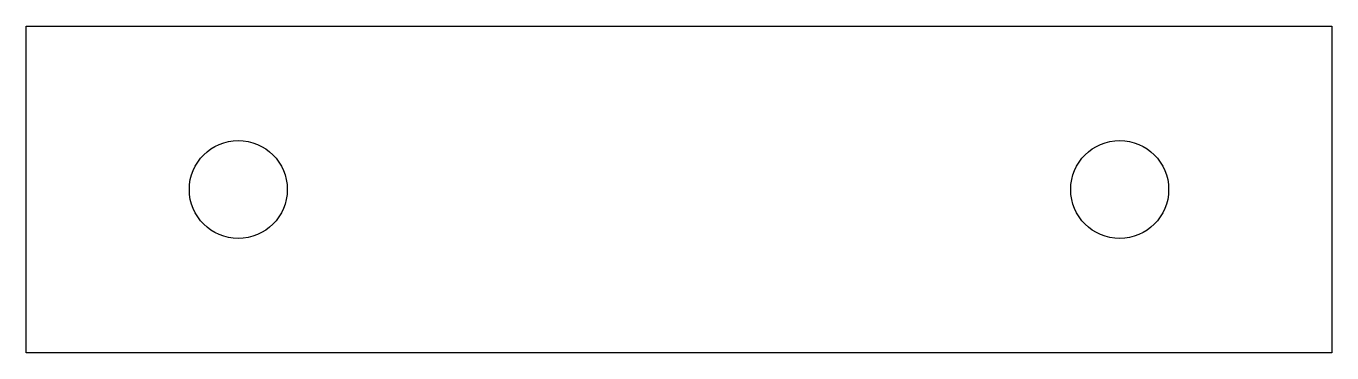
# Model space of a CAD drawing. Header units: inches. Extents: x -20 to 20, y 10 to 20.
import ezdxf

# ---------------------------------------------------------------- set-up
doc = ezdxf.new("R2010")
doc.units = ezdxf.units.IN
doc.header["$MEASUREMENT"] = 0

msp = doc.modelspace()

# ---------------------------------------------------------------- linework, layer by layer
msp.add_lwpolyline([(-20, 20), (20, 20), (20, 10), (-20, 10)], close=True)
for centre in [(-13.5, 15), (13.5, 15)]:
    msp.add_circle(centre, 1.5)

doc.saveas('drawing.dxf')
